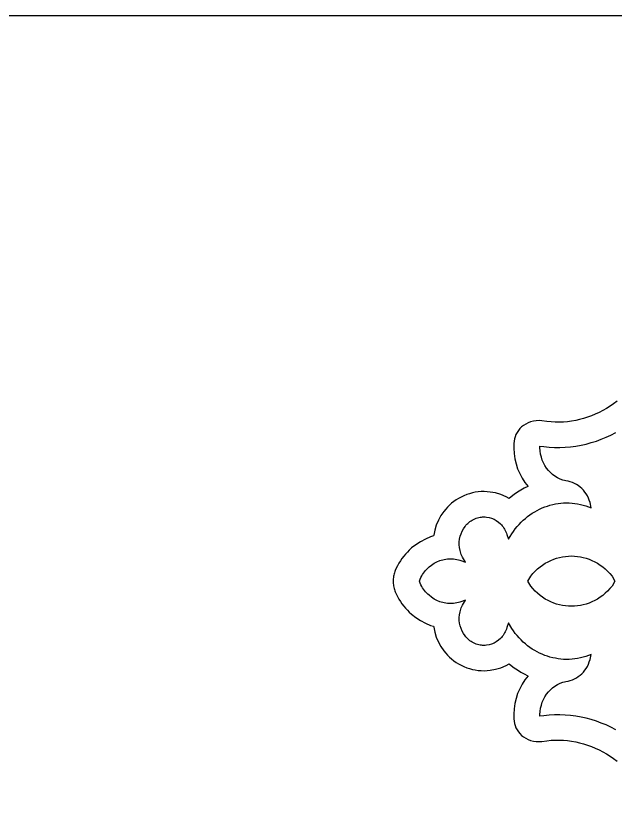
# Model space of a CAD drawing. Extents: x -1917 to -261, y -485 to 605.
# Drawn here: x -1255.5 to -1137.9, y 450.3 to 605.1 of the extents above; entities that cross this region are included whole.
import ezdxf

# ---------------------------------------------------------------- set-up
doc = ezdxf.new("R2010")
doc.units = 0
doc.layers.add('LAYER_1', color=18, linetype='CONTINUOUS')

msp = doc.modelspace()

# ---------------------------------------------------------------- linework, layer by layer
at = {"layer": 'LAYER_1'}
for points in [[(-1916.61, -484.86), (-721.61, -484.86), (-721.61, 605.14), (-1916.61, 605.14)], [(-1155, 494.14), (-1154.46, 495.1), (-1154.03, 495.61), (-1153.58, 496.09), (-1153.11, 496.53), (-1152.62, 496.94), (-1152.12, 497.31), (-1151.6, 497.65), (-1151.06, 497.95), (-1150.52, 498.22), (-1149.96, 498.45), (-1149.39, 498.64), (-1148.82, 498.8), (-1148.24, 498.93), (-1147.66, 499.01), (-1147.07, 499.07), (-1146.48, 499.08), (-1145.89, 499.07), (-1145.31, 499.01), (-1144.72, 498.93), (-1144.14, 498.8), (-1143.57, 498.64), (-1143, 498.45), (-1142.45, 498.22), (-1141.9, 497.95), (-1141.37, 497.65), (-1140.85, 497.31), (-1140.34, 496.94), (-1139.85, 496.53), (-1139.38, 496.09), (-1138.93, 495.61), (-1138.5, 495.1), (-1137.96, 494.14), (-1138.5, 493.18), (-1138.93, 492.67), (-1139.38, 492.19), (-1139.85, 491.75), (-1140.34, 491.34), (-1140.85, 490.97), (-1141.37, 490.63), (-1141.9, 490.33), (-1142.45, 490.07), (-1143, 489.84), (-1143.57, 489.64), (-1144.14, 489.48), (-1144.72, 489.36), (-1145.31, 489.27), (-1145.89, 489.22), (-1146.48, 489.2), (-1147.07, 489.22), (-1147.66, 489.27), (-1148.24, 489.36), (-1148.82, 489.48), (-1149.39, 489.64), (-1149.96, 489.84), (-1150.52, 490.07), (-1151.06, 490.33), (-1151.6, 490.63), (-1152.12, 490.97), (-1152.62, 491.34), (-1153.11, 491.75), (-1153.58, 492.19), (-1154.03, 492.67), (-1154.46, 493.18)]]:
    msp.add_lwpolyline(points, close=True, dxfattribs=at)
for points in [[(-1137.52, 529.45), (-1138.2, 528.95), (-1138.9, 528.47), (-1139.6, 528.03), (-1140.33, 527.62), (-1141.06, 527.24), (-1141.8, 526.9), (-1142.55, 526.59), (-1143.32, 526.31), (-1144.09, 526.07), (-1144.86, 525.86), (-1145.64, 525.69), (-1146.43, 525.55), (-1147.23, 525.45), (-1148.03, 525.38), (-1148.83, 525.35), (-1149.64, 525.35), (-1150.46, 525.39), (-1151.27, 525.47), (-1152.26, 525.61), (-1152.8, 525.65), (-1153.39, 525.64), (-1153.95, 525.56), (-1154.49, 525.42), (-1154.99, 525.23), (-1155.45, 524.99), (-1155.87, 524.72), (-1156.25, 524.42), (-1156.58, 524.08), (-1156.88, 523.72), (-1157.14, 523.34), (-1157.36, 522.93), (-1157.53, 522.5), (-1157.66, 522.06), (-1157.74, 521.6), (-1157.78, 521.14), (-1157.8, 520.26), (-1157.74, 519.2), (-1157.58, 518.18), (-1157.35, 517.17), (-1157.03, 516.2), (-1156.63, 515.26), (-1156.15, 514.37), (-1155.6, 513.52), (-1154.99, 512.74), (-1155.03, 512.72), (-1155.72, 512.37), (-1156.39, 511.99), (-1157.05, 511.58), (-1157.69, 511.15), (-1158.31, 510.69), (-1158.7, 510.37), (-1159.3, 510.71), (-1160.31, 511.14), (-1161.36, 511.46), (-1162.4, 511.64), (-1163.04, 511.7), (-1163.61, 511.72), (-1164.19, 511.71), (-1164.76, 511.66), (-1165.34, 511.58), (-1165.91, 511.46), (-1166.47, 511.31), (-1167.03, 511.13), (-1167.57, 510.91), (-1168.1, 510.66), (-1168.61, 510.39), (-1169.09, 510.09), (-1169.56, 509.76), (-1169.99, 509.42), (-1170.4, 509.06), (-1170.79, 508.67), (-1171.15, 508.28), (-1171.52, 507.82), (-1172.09, 507), (-1172.58, 506.1), (-1172.99, 505.15), (-1173.29, 504.18), (-1173.5, 503.18), (-1173.52, 503.01), (-1174.11, 502.83), (-1175.14, 502.41), (-1176.12, 501.89), (-1177.03, 501.29), (-1177.85, 500.65), (-1178.29, 500.24), (-1178.68, 499.85), (-1179.04, 499.45), (-1179.4, 499.03), (-1179.73, 498.59), (-1180.04, 498.13), (-1180.33, 497.66), (-1180.6, 497.17), (-1180.86, 496.67), (-1181.05, 496.23), (-1181.14, 496.02), (-1181.22, 495.79), (-1181.29, 495.56), (-1181.34, 495.32), (-1181.39, 495.09), (-1181.42, 494.85), (-1181.43, 494.61), (-1181.44, 494.14), (-1181.43, 493.67), (-1181.42, 493.43), (-1181.39, 493.19), (-1181.34, 492.96), (-1181.29, 492.72), (-1181.22, 492.49), (-1181.14, 492.26), (-1181.05, 492.05), (-1180.86, 491.62), (-1180.6, 491.11), (-1180.33, 490.63), (-1180.04, 490.15), (-1179.73, 489.7), (-1179.4, 489.26), (-1179.04, 488.83), (-1178.68, 488.43), (-1178.29, 488.04), (-1177.85, 487.64), (-1177.03, 486.99), (-1176.12, 486.39), (-1175.14, 485.88), (-1174.11, 485.45), (-1173.52, 485.28), (-1173.5, 485.1), (-1173.29, 484.1), (-1172.99, 483.13), (-1172.58, 482.19), (-1172.09, 481.28), (-1171.52, 480.47), (-1171.15, 480.01), (-1170.79, 479.61), (-1170.4, 479.23), (-1169.99, 478.86), (-1169.56, 478.52), (-1169.09, 478.19), (-1168.61, 477.89), (-1168.1, 477.62), (-1167.57, 477.37), (-1167.03, 477.15), (-1166.47, 476.97), (-1165.91, 476.82), (-1165.34, 476.7), (-1164.76, 476.62), (-1164.19, 476.58), (-1163.61, 476.56), (-1163.04, 476.58), (-1162.4, 476.64), (-1161.36, 476.83), (-1160.31, 477.14), (-1159.3, 477.57), (-1158.7, 477.91), (-1158.31, 477.59), (-1157.69, 477.13), (-1157.05, 476.7), (-1156.39, 476.29), (-1155.72, 475.92), (-1155.03, 475.57), (-1154.99, 475.55), (-1155.6, 474.77), (-1156.15, 473.91), (-1156.63, 473.02), (-1157.03, 472.08), (-1157.35, 471.11), (-1157.58, 470.11), (-1157.74, 469.08), (-1157.8, 468.03), (-1157.78, 467.14), (-1157.74, 466.68), (-1157.66, 466.22), (-1157.53, 465.78), (-1157.36, 465.35), (-1157.14, 464.94), (-1156.88, 464.56), (-1156.58, 464.2), (-1156.25, 463.86), (-1155.87, 463.56), (-1155.45, 463.29), (-1154.99, 463.05), (-1154.49, 462.87), (-1153.95, 462.73), (-1153.39, 462.65), (-1152.8, 462.63), (-1152.26, 462.67), (-1151.27, 462.81), (-1150.46, 462.89), (-1149.64, 462.93), (-1148.83, 462.93), (-1148.03, 462.9), (-1147.23, 462.83), (-1146.43, 462.73), (-1145.64, 462.59), (-1144.86, 462.42), (-1144.09, 462.21), (-1143.32, 461.97), (-1142.55, 461.69), (-1141.8, 461.38), (-1141.06, 461.04), (-1140.33, 460.66), (-1139.6, 460.25), (-1138.9, 459.81), (-1138.2, 459.34), (-1137.52, 458.83)], [(-1137.78, 464.98), (-1138.71, 465.46), (-1139.65, 465.9), (-1140.61, 466.29), (-1141.58, 466.64), (-1142.57, 466.96), (-1143.57, 467.22), (-1144.59, 467.45), (-1145.61, 467.63), (-1146.64, 467.76), (-1147.69, 467.85), (-1148.74, 467.89), (-1149.79, 467.89), (-1150.85, 467.83), (-1151.91, 467.73), (-1152.65, 467.63), (-1152.65, 467.94), (-1152.62, 468.57), (-1152.53, 469.19), (-1152.38, 469.79), (-1152.19, 470.36), (-1151.96, 470.92), (-1151.68, 471.44), (-1151.36, 471.94), (-1151, 472.4), (-1150.6, 472.83), (-1150.17, 473.21), (-1149.7, 473.55), (-1149.21, 473.85), (-1148.69, 474.1), (-1148.13, 474.3), (-1147.85, 474.38), (-1147.57, 474.44), (-1147.14, 474.51), (-1146.71, 474.62), (-1146.29, 474.76), (-1145.88, 474.94), (-1145.49, 475.15), (-1145.12, 475.39), (-1144.76, 475.66), (-1144.43, 475.96), (-1144.12, 476.29), (-1143.84, 476.64), (-1143.57, 477.02), (-1143.34, 477.41), (-1143.13, 477.83), (-1142.96, 478.27), (-1142.81, 478.73), (-1142.57, 479.73), (-1143.63, 479.37), (-1144.17, 479.21), (-1144.72, 479.07), (-1145.27, 478.96), (-1145.81, 478.88), (-1146.36, 478.82), (-1146.91, 478.78), (-1147.46, 478.78), (-1148, 478.79), (-1148.54, 478.83), (-1149.08, 478.9), (-1149.62, 478.99), (-1150.15, 479.1), (-1150.68, 479.23), (-1151.2, 479.39), (-1151.71, 479.57), (-1152.22, 479.78), (-1152.71, 480), (-1153.2, 480.25), (-1153.68, 480.52), (-1154.16, 480.81), (-1154.62, 481.13), (-1155.07, 481.46), (-1155.5, 481.81), (-1155.93, 482.19), (-1156.34, 482.59), (-1156.74, 483), (-1157.12, 483.44), (-1157.49, 483.89), (-1157.84, 484.37), (-1158.18, 484.86), (-1158.84, 485.93), (-1159.12, 485.01), (-1159.21, 484.73), (-1159.32, 484.47), (-1159.45, 484.21), (-1159.58, 483.97), (-1159.73, 483.73), (-1159.88, 483.5), (-1160.05, 483.29), (-1160.22, 483.09), (-1160.41, 482.9), (-1160.8, 482.54), (-1161.23, 482.24), (-1161.67, 481.99), (-1162.14, 481.79), (-1162.63, 481.64), (-1163.13, 481.55), (-1163.38, 481.53), (-1163.64, 481.52), (-1163.9, 481.53), (-1164.15, 481.55), (-1164.41, 481.59), (-1164.67, 481.64), (-1164.93, 481.71), (-1165.18, 481.79), (-1165.44, 481.89), (-1165.69, 482.01), (-1165.93, 482.14), (-1166.17, 482.29), (-1166.39, 482.45), (-1166.61, 482.62), (-1166.81, 482.8), (-1167.01, 482.99), (-1167.19, 483.19), (-1167.36, 483.39), (-1167.67, 483.84), (-1167.93, 484.32), (-1168.14, 484.82), (-1168.3, 485.34), (-1168.42, 485.88), (-1168.48, 486.43), (-1168.49, 486.98), (-1168.44, 487.54), (-1168.34, 488.1), (-1168.27, 488.37), (-1168.19, 488.64), (-1168.09, 488.91), (-1167.97, 489.17), (-1167.84, 489.43), (-1167.29, 490.4), (-1168.35, 490.04), (-1168.66, 489.95), (-1168.97, 489.87), (-1169.28, 489.82), (-1169.59, 489.78), (-1169.9, 489.75), (-1170.2, 489.75), (-1170.51, 489.75), (-1170.82, 489.78), (-1171.12, 489.81), (-1171.42, 489.86), (-1171.72, 489.93), (-1172.01, 490.01), (-1172.3, 490.11), (-1172.87, 490.34), (-1173.41, 490.63), (-1173.93, 490.97), (-1174.42, 491.37), (-1174.66, 491.58), (-1174.88, 491.81), (-1175.1, 492.04), (-1175.3, 492.3), (-1175.5, 492.56), (-1175.69, 492.83), (-1175.86, 493.12), (-1176.03, 493.41), (-1176.18, 493.72), (-1176.27, 494.14), (-1176.18, 494.56), (-1176.03, 494.87), (-1175.86, 495.16), (-1175.69, 495.45), (-1175.5, 495.72), (-1175.3, 495.99), (-1175.1, 496.24), (-1174.88, 496.48), (-1174.66, 496.7), (-1174.42, 496.92), (-1173.93, 497.31), (-1173.41, 497.65), (-1172.87, 497.94), (-1172.3, 498.18), (-1172.01, 498.27), (-1171.72, 498.35), (-1171.42, 498.42), (-1171.12, 498.47), (-1170.82, 498.51), (-1170.51, 498.53), (-1170.2, 498.54), (-1169.9, 498.53), (-1169.59, 498.5), (-1169.28, 498.46), (-1168.97, 498.41), (-1168.66, 498.34), (-1168.35, 498.25), (-1167.29, 497.88), (-1167.84, 498.85), (-1167.97, 499.11), (-1168.09, 499.38), (-1168.19, 499.65), (-1168.27, 499.92), (-1168.34, 500.19), (-1168.44, 500.74), (-1168.49, 501.3), (-1168.48, 501.85), (-1168.42, 502.4), (-1168.3, 502.94), (-1168.14, 503.46), (-1167.93, 503.96), (-1167.67, 504.44), (-1167.36, 504.89), (-1167.19, 505.1), (-1167.01, 505.3), (-1166.81, 505.49), (-1166.61, 505.67), (-1166.39, 505.84), (-1166.17, 505.99), (-1165.93, 506.14), (-1165.69, 506.27), (-1165.44, 506.39), (-1165.18, 506.49), (-1164.93, 506.58), (-1164.67, 506.65), (-1164.41, 506.7), (-1164.15, 506.73), (-1163.9, 506.76), (-1163.64, 506.76), (-1163.38, 506.75), (-1163.13, 506.73), (-1162.63, 506.64), (-1162.14, 506.49), (-1161.67, 506.29), (-1161.23, 506.04), (-1160.8, 505.74), (-1160.41, 505.39), (-1160.22, 505.2), (-1160.05, 504.99), (-1159.88, 504.78), (-1159.73, 504.55), (-1159.58, 504.32), (-1159.45, 504.07), (-1159.32, 503.81), (-1159.21, 503.55), (-1159.12, 503.27), (-1158.84, 502.35), (-1158.18, 503.42), (-1157.84, 503.92), (-1157.49, 504.39), (-1157.12, 504.85), (-1156.74, 505.28), (-1156.34, 505.7), (-1155.93, 506.09), (-1155.5, 506.47), (-1155.07, 506.82), (-1154.62, 507.16), (-1154.16, 507.47), (-1153.68, 507.76), (-1153.2, 508.03), (-1152.71, 508.28), (-1152.22, 508.51), (-1151.71, 508.71), (-1151.2, 508.89), (-1150.68, 509.05), (-1150.15, 509.19), (-1149.62, 509.3), (-1149.08, 509.39), (-1148.54, 509.45), (-1148, 509.49), (-1147.46, 509.51), (-1146.91, 509.5), (-1146.36, 509.46), (-1145.81, 509.41), (-1145.27, 509.32), (-1144.72, 509.21), (-1144.17, 509.08), (-1143.63, 508.92), (-1142.57, 508.55), (-1142.81, 509.56), (-1142.96, 510.01), (-1143.13, 510.45), (-1143.34, 510.87), (-1143.57, 511.27), (-1143.84, 511.64), (-1144.12, 511.99), (-1144.43, 512.32), (-1144.76, 512.62), (-1145.12, 512.89), (-1145.49, 513.13), (-1145.88, 513.34), (-1146.29, 513.52), (-1146.71, 513.66), (-1147.14, 513.77), (-1147.57, 513.84), (-1147.85, 513.9), (-1148.13, 513.98), (-1148.69, 514.18), (-1149.21, 514.43), (-1149.7, 514.73), (-1150.17, 515.07), (-1150.6, 515.46), (-1151, 515.88), (-1151.36, 516.35), (-1151.68, 516.84), (-1151.96, 517.37), (-1152.19, 517.92), (-1152.38, 518.5), (-1152.53, 519.09), (-1152.62, 519.71), (-1152.65, 520.34), (-1152.65, 520.65), (-1151.91, 520.55), (-1150.85, 520.45), (-1149.79, 520.4), (-1148.74, 520.39), (-1147.69, 520.43), (-1146.64, 520.52), (-1145.61, 520.66), (-1144.59, 520.84), (-1143.57, 521.06), (-1142.57, 521.33), (-1141.58, 521.64), (-1140.61, 521.99), (-1139.65, 522.39), (-1138.71, 522.82), (-1137.78, 523.3)]]:
    msp.add_lwpolyline(points, dxfattribs=at)

doc.saveas('drawing.dxf')
